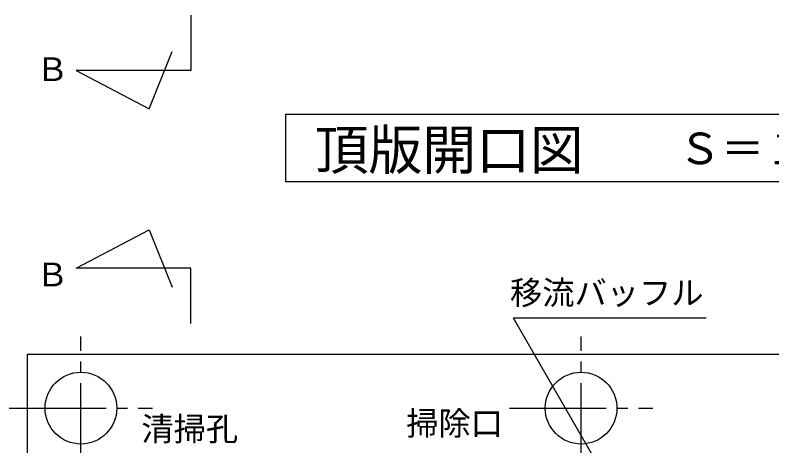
# Model space of a CAD drawing. Units: millimetres, scale not verified. Extents: x -8910 to 8910, y -6308 to 6308.
# Drawn here: x -6097 to -3986, y 1507 to 2707 of the extents above; entities that cross this region are included whole.
import ezdxf
from ezdxf.enums import TextEntityAlignment as Align

# ---------------------------------------------------------------- set-up
doc = ezdxf.new("R2010")
doc.units = ezdxf.units.MM
doc.header["$LTSCALE"] = 30
doc.linetypes.add('CHAIN2', pattern=[12, 9, -1, 1, -1])
for name, color, linetype, lineweight in [('0-2_08', 2, 'CHAIN2', 25), ('0-5_空気管', 3, 'Continuous', 25), ('0-6_機器', 2, 'Continuous', 25)]:
    doc.layers.add(name, color=color, linetype=linetype, lineweight=lineweight)
doc.styles.add('ＭＳ ゴシック', font='')
doc.styles.get('ＭＳ ゴシック').set_extended_font_data('MS Gothic')

msp = doc.modelspace()

# ---------------------------------------------------------------- linework, layer by layer
at = {"layer": '0-2_08'}
for p, q in [((-5913.24, 1412.41), (-5913.24, 1812.41)), ((-4518.24, 1412.41), (-4518.24, 1812.41)), ((-6113.24, 1612.42), (-5713.24, 1612.42)), ((-4718.24, 1612.42), (-4318.24, 1612.42))]:
    msp.add_line(p, q, dxfattribs=at)
at = {"layer": '0-2_08', "linetype": 'Continuous'}
for centre in [(-5913.24, 1612.42), (-4518.24, 1612.42)]:
    msp.add_circle(centre, 100, dxfattribs=at)
at = {"layer": '0-5_空気管'}
for p, q in [((-5606.75, 2707.43), (-5606.75, 2553.07)), ((-5926.75, 2002.79), (-5723.09, 2109.12)), ((-5723.09, 2109.12), (-5659.12, 1949.51)), ((-5606.75, 2002.79), (-5926.75, 2002.79)), ((-5606.75, 1848.42), (-5606.75, 2002.79)), ((-4195.6, 977.98), (-4706.44, 1862.78)), ((-4168.9, 1862.78), (-4706.44, 1862.78))]:
    msp.add_line(p, q, dxfattribs=at)
msp.add_lwpolyline([(-5606.75, 2553.07), (-5926.75, 2553.07), (-5723.09, 2446.73), (-5659.12, 2606.35)], dxfattribs=at)
at = {"layer": '0-6_機器'}
msp.add_line((-6063.24, 1762.42), (-2973.21, 1762.42), dxfattribs=at)
at = {"layer": '0-6_機器', "color": 3}
msp.add_lwpolyline([(-3312.93, 2244.04), (-3312.93, 2430.35), (-5342.26, 2430.35), (-5342.26, 2244.04)], close=True, dxfattribs=at)
at = {"layer": '0-6_機器'}
msp.add_lwpolyline([(-6063.24, 1762.42), (-6063.24, -77.58), (-2973.21, -77.58)], dxfattribs=at)

# ---------------------------------------------------------------- texts
at = {"layer": '0-5_空気管', "color": 4, "style": 'ＭＳ ゴシック'}
for s, p in [('Ｂ', (-6038.1, 2503.91)), ('Ｂ', (-6038.1, 1931.95)), ('移流バッフル', (-4716.69, 1881.03)), ('掃除口', (-5006.03, 1517.22)), ('清掃孔', (-5744.67, 1501.58))]:
    msp.add_text(s, height=65.98, dxfattribs=at).set_placement(p, align=Align.BOTTOM_LEFT)
at = {"layer": '0-6_機器', "color": 4, "style": 'ＭＳ ゴシック'}
for s, height, p in [('頂版開口図', 110, (-5261.02, 2244.08)), ('Ｓ＝１／３０', 87.98, (-4247.46, 2265.75))]:
    msp.add_text(s, height=height, dxfattribs=at).set_placement(p, align=Align.BOTTOM_LEFT)

doc.saveas('drawing.dxf')
